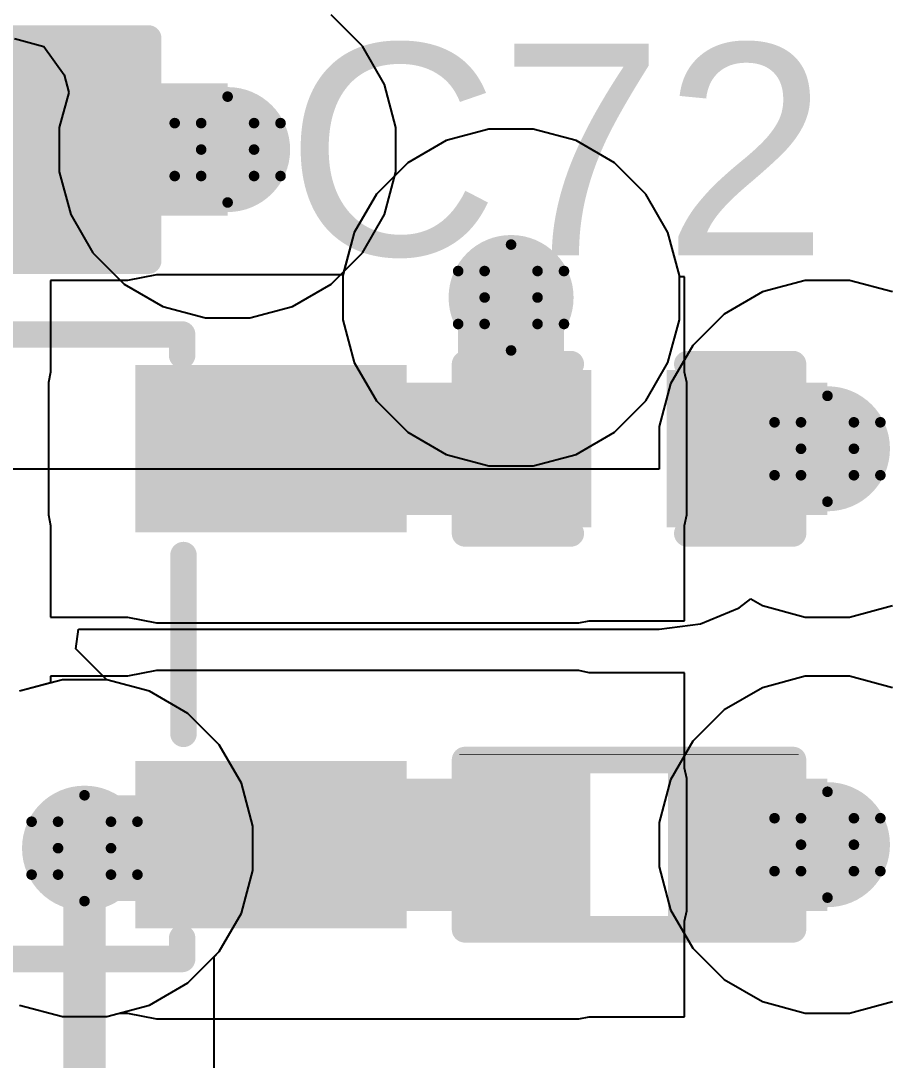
# Model space of a CAD drawing. Header units: inches. Extents: x -3 to 5437, y -3 to 5435.
# Drawn here: x 150.283 to 154.461, y 74.608 to 79.596 of the extents above; entities that cross this region are included whole.
import ezdxf

# ---------------------------------------------------------------- set-up
doc = ezdxf.new("R2010")
doc.units = ezdxf.units.IN
for name, color, linetype in [('Bottom Layer', 5, 'Continuous'), ('Drill Drawing', 1, 'Continuous'), ('GND', 16, 'Continuous'), ('PWR', 76, 'Continuous'), ('Top Layer', 1, 'Continuous'), ('Top Overlay', 2, 'Continuous'), ('Top Paste', 8, 'Continuous'), ('Top Solder', 216, 'Continuous'), ('Via Holes', 16, 'Continuous')]:
    doc.layers.add(name, color=color, linetype=linetype)
doc.styles.add('Arial', font='', dxfattribs={"height": 0.2})
doc.styles.get('Arial').set_extended_font_data('Arial')

# ---------------------------------------------------------------- blocks, each defined once
blk = doc.blocks.new('SOT_23_5_9')
at = {"layer": 'Top Layer'}
for points in [[(-1.85, 1.25), (-0.75, 1.25), (-0.75, 0.65), (-1.85, 0.65)], [(0.75, 1.25), (1.85, 1.25), (1.85, 0.65), (0.75, 0.65)], [(-1.85, 0.3), (-0.75, 0.3), (-0.75, -0.3), (-1.85, -0.3)], [(-1.85, -0.65), (-0.75, -0.65), (-0.75, -1.25), (-1.85, -1.25)], [(0.75, -0.65), (1.85, -0.65), (1.85, -1.25), (0.75, -1.25)]]:
    blk.add_hatch(color=1, dxfattribs=at).paths.add_polyline_path(points)
at = {"layer": 'Top Paste'}
for points in [[(-1.85, 1.25), (-0.75, 1.25), (-0.75, 0.65), (-1.85, 0.65)], [(0.75, 1.25), (1.85, 1.25), (1.85, 0.65), (0.75, 0.65)], [(-1.85, 0.3), (-0.75, 0.3), (-0.75, -0.3), (-1.85, -0.3)], [(-1.85, -0.65), (-0.75, -0.65), (-0.75, -1.25), (-1.85, -1.25)], [(0.75, -0.65), (1.85, -0.65), (1.85, -1.25), (0.75, -1.25)]]:
    blk.add_hatch(color=8, dxfattribs=at).paths.add_polyline_path(points)
at = {"layer": 'Top Solder'}
for points in [[(-1.9516, 1.3516), (-0.6484, 1.3516), (-0.6484, 0.5484), (-1.9516, 0.5484)], [(0.6484, 1.3516), (1.9516, 1.3516), (1.9516, 0.5484), (0.6484, 0.5484)], [(-1.9516, 0.4016), (-0.6484, 0.4016), (-0.6484, -0.4016), (-1.9516, -0.4016)], [(-1.9516, -0.5484), (-0.6484, -0.5484), (-0.6484, -1.3516), (-1.9516, -1.3516)], [(0.6484, -0.5484), (1.9516, -0.5484), (1.9516, -1.3516), (0.6484, -1.3516)]]:
    blk.add_hatch(color=216, dxfattribs=at).paths.add_polyline_path(points)
at = {"layer": 'Top Overlay'}
for points in [[(-0.879, 1.4986, 0.127, 0.127, 0), (0.8736, 1.4986, 0.127, 0.127, 0)], [(-0.879, 1.3986, 0.127, 0.127, 0), (-0.879, 1.4986, 0.127, 0.127, 0)], [(0.8736, 1.3986, 0.127, 0.127, 0), (0.8736, 1.4986, 0.127, 0.127, 0)], [(-2.1336, 1.0668, 0.127, 0.127, 0), (-2.0066, 0.9398, 0.127, 0.127, 0)], [(-2.1336, 0.8128, 0.127, 0.127, 0), (-2.1336, 1.0668, 0.127, 0.127, 0)], [(-2.1336, 0.8128, 0.127, 0.127, 0), (-2.0066, 0.9398, 0.127, 0.127, 0)], [(0.88, -0.418, 0.127, 0.127, 0), (0.88, 0.44, 0.127, 0.127, 0)], [(-0.879, -1.4986, 0.127, 0.127, 0), (-0.879, -1.3986, 0.127, 0.127, 0)], [(0.8736, -1.4986, 0.127, 0.127, 0), (0.8736, -1.3986, 0.127, 0.127, 0)], [(-0.879, -1.4986, 0.127, 0.127, 0), (0.8736, -1.4986, 0.127, 0.127, 0)]]:
    blk.add_lwpolyline(points, format="xyseb", dxfattribs=at)
for points in [[(-0.9108, 1.4986, 0.0635, 0.0635, 1), (-0.8473, 1.4986, 0.0635, 0.0635, 1)], [(-0.9108, 1.4986, 0.0635, 0.0635, 1), (-0.8473, 1.4986, 0.0635, 0.0635, 1)], [(0.8418, 1.4986, 0.0635, 0.0635, 1), (0.9053, 1.4986, 0.0635, 0.0635, 1)], [(0.8418, 1.4986, 0.0635, 0.0635, 1), (0.9053, 1.4986, 0.0635, 0.0635, 1)], [(-0.9108, 1.3986, 0.0635, 0.0635, 1), (-0.8473, 1.3986, 0.0635, 0.0635, 1)], [(0.8418, 1.3986, 0.0635, 0.0635, 1), (0.9053, 1.3986, 0.0635, 0.0635, 1)], [(-2.1654, 1.0668, 0.0635, 0.0635, 1), (-2.1019, 1.0668, 0.0635, 0.0635, 1)], [(-2.1654, 1.0668, 0.0635, 0.0635, 1), (-2.1019, 1.0668, 0.0635, 0.0635, 1)], [(-2.0383, 0.9398, 0.0635, 0.0635, 1), (-1.9748, 0.9398, 0.0635, 0.0635, 1)], [(-2.0383, 0.9398, 0.0635, 0.0635, 1), (-1.9748, 0.9398, 0.0635, 0.0635, 1)], [(-2.1654, 0.8128, 0.0635, 0.0635, 1), (-2.1019, 0.8128, 0.0635, 0.0635, 1)], [(-2.1654, 0.8128, 0.0635, 0.0635, 1), (-2.1019, 0.8128, 0.0635, 0.0635, 1)], [(0.8483, 0.44, 0.0635, 0.0635, 1), (0.9118, 0.44, 0.0635, 0.0635, 1)], [(0.8483, -0.418, 0.0635, 0.0635, 1), (0.9118, -0.418, 0.0635, 0.0635, 1)], [(-0.9108, -1.3986, 0.0635, 0.0635, 1), (-0.8473, -1.3986, 0.0635, 0.0635, 1)], [(0.8418, -1.3986, 0.0635, 0.0635, 1), (0.9053, -1.3986, 0.0635, 0.0635, 1)], [(-0.9108, -1.4986, 0.0635, 0.0635, 1), (-0.8473, -1.4986, 0.0635, 0.0635, 1)], [(-0.9108, -1.4986, 0.0635, 0.0635, 1), (-0.8473, -1.4986, 0.0635, 0.0635, 1)], [(0.8418, -1.4986, 0.0635, 0.0635, 1), (0.9053, -1.4986, 0.0635, 0.0635, 1)], [(0.8418, -1.4986, 0.0635, 0.0635, 1), (0.9053, -1.4986, 0.0635, 0.0635, 1)]]:
    blk.add_lwpolyline(points, format="xyseb", close=True, dxfattribs=at)
blk = doc.blocks.new('R___0402_11')
at = {"layer": 'Top Layer'}
for points in [[(-0.6985, -0.3175), (-0.6985, 0.3175), (-0.2413, 0.3175), (-0.2413, -0.3175)], [(0.2413, -0.3175), (0.2413, 0.3175), (0.6985, 0.3175), (0.6985, -0.3175)]]:
    blk.add_hatch(color=1, dxfattribs=at).paths.add_polyline_path(points)
at = {"layer": 'Top Paste'}
for points in [[(-0.6985, -0.3175), (-0.6985, 0.3175), (-0.2413, 0.3175), (-0.2413, -0.3175)], [(0.2413, -0.3175), (0.2413, 0.3175), (0.6985, 0.3175), (0.6985, -0.3175)]]:
    blk.add_hatch(color=8, dxfattribs=at).paths.add_polyline_path(points)
at = {"layer": 'Top Solder'}
for points in [[(-0.7535, -0.3725), (-0.7535, 0.3725), (-0.1863, 0.3725), (-0.1863, -0.3725)], [(0.1863, -0.3725), (0.1863, 0.3725), (0.7535, 0.3725), (0.7535, -0.3725)]]:
    blk.add_hatch(color=216, dxfattribs=at).paths.add_polyline_path(points)
at = {"layer": 'Top Overlay'}
for points in [[(0.7874, 0.4064, 0.127, 0.127, 0), (-0.7874, 0.4064, 0.127, 0.127, 0)], [(-0.7874, 0.4064, 0.127, 0.127, 0), (-0.7874, -0.4064, 0.127, 0.127, 0)], [(0.7874, 0.4064, 0.127, 0.127, 0), (0.7874, -0.4064, 0.127, 0.127, 0)], [(0.7874, -0.4064, 0.127, 0.127, 0), (-0.7874, -0.4064, 0.127, 0.127, 0)], [(0.8128, -0.4318, 0.00323, 0.00323, 0), (-0.8128, -0.4318, 0.00323, 0.00323, 0)]]:
    blk.add_lwpolyline(points, format="xyseb", dxfattribs=at)
for points in [[(-0.8191, 0.4064, 0.0635, 0.0635, 1), (-0.7556, 0.4064, 0.0635, 0.0635, 1)], [(-0.8191, 0.4064, 0.0635, 0.0635, 1), (-0.7556, 0.4064, 0.0635, 0.0635, 1)], [(0.7556, 0.4064, 0.0635, 0.0635, 1), (0.8191, 0.4064, 0.0635, 0.0635, 1)], [(0.7556, 0.4064, 0.0635, 0.0635, 1), (0.8191, 0.4064, 0.0635, 0.0635, 1)], [(-0.8191, -0.4064, 0.0635, 0.0635, 1), (-0.7556, -0.4064, 0.0635, 0.0635, 1)], [(-0.8191, -0.4064, 0.0635, 0.0635, 1), (-0.7556, -0.4064, 0.0635, 0.0635, 1)], [(0.7556, -0.4064, 0.0635, 0.0635, 1), (0.8191, -0.4064, 0.0635, 0.0635, 1)], [(0.7556, -0.4064, 0.0635, 0.0635, 1), (0.8191, -0.4064, 0.0635, 0.0635, 1)], [(-0.8136, -0.4318, 0.00161, 0.00161, 1), (-0.812, -0.4318, 0.00161, 0.00161, 1)], [(0.812, -0.4318, 0.00161, 0.00161, 1), (0.8136, -0.4318, 0.00161, 0.00161, 1)]]:
    blk.add_lwpolyline(points, format="xyseb", close=True, dxfattribs=at)
blk = doc.blocks.new('C___0603_284')
at = {"layer": 'Top Layer'}
for points in [[(-0.381, 0.4445), (-0.381, -0.4445), (-1.143, -0.4445), (-1.143, 0.4445)], [(1.143, 0.4445), (1.143, -0.4445), (0.381, -0.4445), (0.381, 0.4445)]]:
    blk.add_hatch(color=1, dxfattribs=at).paths.add_polyline_path(points)
at = {"layer": 'Top Paste'}
for points in [[(-0.381, 0.4445), (-0.381, -0.4445), (-1.143, -0.4445), (-1.143, 0.4445)], [(1.143, 0.4445), (1.143, -0.4445), (0.381, -0.4445), (0.381, 0.4445)]]:
    blk.add_hatch(color=8, dxfattribs=at).paths.add_polyline_path(points)
at = {"layer": 'Top Solder'}
for points in [[(-0.321, 0.5045), (-0.321, -0.5045), (-1.203, -0.5045), (-1.203, 0.5045)], [(1.203, 0.5045), (1.203, -0.5045), (0.321, -0.5045), (0.321, 0.5045)]]:
    blk.add_hatch(color=216, dxfattribs=at).paths.add_polyline_path(points)
at = {"layer": 'Top Overlay'}
for points in [[(-1.2446, 0.5334, 0.127, 0.127, 0), (-1.2446, -0.5334, 0.127, 0.127, 0)], [(-0.4572, 0.5334, 0.127, 0.127, 0), (-1.2446, 0.5334, 0.127, 0.127, 0)], [(1.2446, 0.5334, 0.127, 0.127, 0), (0.4572, 0.5334, 0.127, 0.127, 0)], [(1.2446, 0.5334, 0.127, 0.127, 0), (1.2446, -0.5334, 0.127, 0.127, 0)], [(-0.4572, -0.5334, 0.127, 0.127, 0), (-1.2446, -0.5334, 0.127, 0.127, 0)], [(1.2446, -0.5334, 0.127, 0.127, 0), (0.4572, -0.5334, 0.127, 0.127, 0)]]:
    blk.add_lwpolyline(points, format="xyseb", dxfattribs=at)
for points in [[(-1.2764, 0.5334, 0.0635, 0.0635, 1), (-1.2128, 0.5334, 0.0635, 0.0635, 1)], [(-1.2764, 0.5334, 0.0635, 0.0635, 1), (-1.2128, 0.5334, 0.0635, 0.0635, 1)], [(-0.4889, 0.5334, 0.0635, 0.0635, 1), (-0.4254, 0.5334, 0.0635, 0.0635, 1)], [(0.4254, 0.5334, 0.0635, 0.0635, 1), (0.4889, 0.5334, 0.0635, 0.0635, 1)], [(1.2128, 0.5334, 0.0635, 0.0635, 1), (1.2764, 0.5334, 0.0635, 0.0635, 1)], [(1.2128, 0.5334, 0.0635, 0.0635, 1), (1.2764, 0.5334, 0.0635, 0.0635, 1)], [(-1.2764, -0.5334, 0.0635, 0.0635, 1), (-1.2128, -0.5334, 0.0635, 0.0635, 1)], [(-1.2764, -0.5334, 0.0635, 0.0635, 1), (-1.2128, -0.5334, 0.0635, 0.0635, 1)], [(-0.4889, -0.5334, 0.0635, 0.0635, 1), (-0.4254, -0.5334, 0.0635, 0.0635, 1)], [(0.4254, -0.5334, 0.0635, 0.0635, 1), (0.4889, -0.5334, 0.0635, 0.0635, 1)], [(1.2128, -0.5334, 0.0635, 0.0635, 1), (1.2764, -0.5334, 0.0635, 0.0635, 1)], [(1.2128, -0.5334, 0.0635, 0.0635, 1), (1.2764, -0.5334, 0.0635, 0.0635, 1)]]:
    blk.add_lwpolyline(points, format="xyseb", close=True, dxfattribs=at)
blk = doc.blocks.new('C___0402_285')
at = {"layer": 'Top Layer'}
for points in [[(-0.6985, -0.3175), (-0.6985, 0.3175), (-0.2413, 0.3175), (-0.2413, -0.3175)], [(0.2413, -0.3175), (0.2413, 0.3175), (0.6985, 0.3175), (0.6985, -0.3175)]]:
    blk.add_hatch(color=1, dxfattribs=at).paths.add_polyline_path(points)
at = {"layer": 'Top Paste'}
for points in [[(-0.6985, -0.3175), (-0.6985, 0.3175), (-0.2413, 0.3175), (-0.2413, -0.3175)], [(0.2413, -0.3175), (0.2413, 0.3175), (0.6985, 0.3175), (0.6985, -0.3175)]]:
    blk.add_hatch(color=8, dxfattribs=at).paths.add_polyline_path(points)
at = {"layer": 'Top Solder'}
for points in [[(-0.7585, -0.3775), (-0.7585, 0.3775), (-0.1813, 0.3775), (-0.1813, -0.3775)], [(0.1813, -0.3775), (0.1813, 0.3775), (0.7585, 0.3775), (0.7585, -0.3775)]]:
    blk.add_hatch(color=216, dxfattribs=at).paths.add_polyline_path(points)
at = {"layer": 'Top Overlay'}
for points in [[(-0.7874, 0.4064, 0.127, 0.127, 0), (-0.7874, -0.4064, 0.127, 0.127, 0)], [(-0.2794, 0.4064, 0.127, 0.127, 0), (-0.7874, 0.4064, 0.127, 0.127, 0)], [(0.7874, 0.4064, 0.127, 0.127, 0), (0.2794, 0.4064, 0.127, 0.127, 0)], [(0.7874, 0.4064, 0.127, 0.127, 0), (0.7874, -0.4064, 0.127, 0.127, 0)], [(-0.2794, -0.4064, 0.127, 0.127, 0), (-0.7874, -0.4064, 0.127, 0.127, 0)], [(0.7874, -0.4064, 0.127, 0.127, 0), (0.2794, -0.4064, 0.127, 0.127, 0)]]:
    blk.add_lwpolyline(points, format="xyseb", dxfattribs=at)
for points in [[(-0.8191, 0.4064, 0.0635, 0.0635, 1), (-0.7556, 0.4064, 0.0635, 0.0635, 1)], [(-0.8191, 0.4064, 0.0635, 0.0635, 1), (-0.7556, 0.4064, 0.0635, 0.0635, 1)], [(-0.3111, 0.4064, 0.0635, 0.0635, 1), (-0.2477, 0.4064, 0.0635, 0.0635, 1)], [(0.2477, 0.4064, 0.0635, 0.0635, 1), (0.3111, 0.4064, 0.0635, 0.0635, 1)], [(0.7556, 0.4064, 0.0635, 0.0635, 1), (0.8191, 0.4064, 0.0635, 0.0635, 1)], [(0.7556, 0.4064, 0.0635, 0.0635, 1), (0.8191, 0.4064, 0.0635, 0.0635, 1)], [(-0.8191, -0.4064, 0.0635, 0.0635, 1), (-0.7556, -0.4064, 0.0635, 0.0635, 1)], [(-0.8191, -0.4064, 0.0635, 0.0635, 1), (-0.7556, -0.4064, 0.0635, 0.0635, 1)], [(-0.3111, -0.4064, 0.0635, 0.0635, 1), (-0.2477, -0.4064, 0.0635, 0.0635, 1)], [(0.2477, -0.4064, 0.0635, 0.0635, 1), (0.3111, -0.4064, 0.0635, 0.0635, 1)], [(0.7556, -0.4064, 0.0635, 0.0635, 1), (0.8191, -0.4064, 0.0635, 0.0635, 1)], [(0.7556, -0.4064, 0.0635, 0.0635, 1), (0.8191, -0.4064, 0.0635, 0.0635, 1)]]:
    blk.add_lwpolyline(points, format="xyseb", close=True, dxfattribs=at)

msp = doc.modelspace()

# ---------------------------------------------------------------- hatches: boundary and pattern name
at = {"layer": 'Bottom Layer'}
h = msp.add_hatch(color=5, dxfattribs=at)
edge = h.paths.add_edge_path()
edge.add_arc((151.2759, 78.9782), 0.3, 0, 360)
h = msp.add_hatch(color=5, dxfattribs=at)
edge = h.paths.add_edge_path()
edge.add_arc((152.6365, 78.2682), 0.3, 0, 360)
h = msp.add_hatch(color=5, dxfattribs=at)
edge = h.paths.add_edge_path()
edge.add_arc((154.1552, 77.5423), 0.3, 0, 360)
h = msp.add_hatch(color=5, dxfattribs=at)
edge = h.paths.add_edge_path()
edge.add_arc((150.589, 75.6255), 0.3, 0, 360)
h = msp.add_hatch(color=5, dxfattribs=at)
edge = h.paths.add_edge_path()
edge.add_arc((154.1552, 75.6423), 0.3, 0, 360)
at = {"layer": 'GND'}
h = msp.add_hatch(color=16, dxfattribs=at)
edge = h.paths.add_edge_path()
edge.add_arc((151.2759, 78.9782), 0.3, 0, 360)
h = msp.add_hatch(color=16, dxfattribs=at)
edge = h.paths.add_edge_path()
edge.add_arc((152.6365, 78.2682), 0.3, 0, 360)
h = msp.add_hatch(color=16, dxfattribs=at)
edge = h.paths.add_edge_path()
edge.add_arc((154.1552, 77.5423), 0.3, 0, 360)
h = msp.add_hatch(color=16, dxfattribs=at)
edge = h.paths.add_edge_path()
edge.add_arc((150.589, 75.6255), 0.3, 0, 360)
h = msp.add_hatch(color=16, dxfattribs=at)
edge = h.paths.add_edge_path()
edge.add_arc((154.1552, 75.6423), 0.3, 0, 360)
at = {"layer": 'PWR'}
h = msp.add_hatch(color=76, dxfattribs=at)
edge = h.paths.add_edge_path()
edge.add_arc((151.2759, 78.9782), 0.3, 0, 360)
h = msp.add_hatch(color=76, dxfattribs=at)
edge = h.paths.add_edge_path()
edge.add_arc((152.6365, 78.2682), 0.3, 0, 360)
h = msp.add_hatch(color=76, dxfattribs=at)
edge = h.paths.add_edge_path()
edge.add_arc((154.1552, 77.5423), 0.3, 0, 360)
h = msp.add_hatch(color=76, dxfattribs=at)
edge = h.paths.add_edge_path()
edge.add_arc((150.589, 75.6255), 0.3, 0, 360)
h = msp.add_hatch(color=76, dxfattribs=at)
edge = h.paths.add_edge_path()
edge.add_arc((154.1552, 75.6423), 0.3, 0, 360)
at = {"layer": 'Top Layer'}
for points in [[(151.2759, 78.6607), (151.2759, 79.2957), (150.5647, 79.2957), (150.5647, 78.6607)], [(150.934, 77.2248), (152.9614, 77.2248), (152.9614, 77.8598), (150.934, 77.8598)], [(154.1552, 77.2248), (154.1552, 77.8598), (153.444, 77.8598), (153.444, 77.2248)], [(150.934, 75.3248), (152.9614, 75.3248), (152.9614, 75.9598), (150.934, 75.9598)], [(154.1552, 75.3248), (154.1552, 75.9598), (153.444, 75.9598), (153.444, 75.3248)]]:
    msp.add_hatch(color=1, dxfattribs=at).paths.add_polyline_path(points)
h = msp.add_hatch(color=1, dxfattribs=at)
edge = h.paths.add_edge_path()
edge.add_arc((151.2759, 78.9782), 0.3, 0, 360)
h = msp.add_hatch(color=1, dxfattribs=at)
edge = h.paths.add_edge_path()
edge.add_arc((152.6365, 78.2682), 0.3, 0, 360)
h = msp.add_hatch(color=1, dxfattribs=at)
edge = h.paths.add_edge_path()
edge.add_arc((154.1552, 77.5423), 0.3, 0, 360)
h = msp.add_hatch(color=1, dxfattribs=at)
edge = h.paths.add_edge_path()
edge.add_arc((150.589, 75.6255), 0.3, 0, 360)
h = msp.add_hatch(color=1, dxfattribs=at)
edge = h.paths.add_edge_path()
edge.add_arc((154.1552, 75.6423), 0.3, 0, 360)
at = {"layer": 'Via Holes'}
h = msp.add_hatch(color=7, dxfattribs=at)
edge = h.paths.add_edge_path()
edge.add_arc((151.2759, 78.9782), 0.15, 0, 360)
h = msp.add_hatch(color=7, dxfattribs=at)
edge = h.paths.add_edge_path()
edge.add_arc((152.6365, 78.2682), 0.15, 0, 360)
h = msp.add_hatch(color=7, dxfattribs=at)
edge = h.paths.add_edge_path()
edge.add_arc((154.1552, 77.5423), 0.15, 0, 360)
h = msp.add_hatch(color=7, dxfattribs=at)
edge = h.paths.add_edge_path()
edge.add_arc((150.589, 75.6255), 0.15, 0, 360)
h = msp.add_hatch(color=7, dxfattribs=at)
edge = h.paths.add_edge_path()
edge.add_arc((154.1552, 75.6423), 0.15, 0, 360)

# ---------------------------------------------------------------- linework, layer by layer
at = {"layer": 'Bottom Layer'}
for p, q in [((152.5301, 79.0762), (152.3246, 79.0212)), ((152.7428, 79.0762), (152.5301, 79.0762)), ((152.9483, 79.0212), (152.7428, 79.0762)), ((152.3246, 79.0212), (152.1403, 78.9148)), ((153.1326, 78.9148), (152.9483, 79.0212)), ((152.1403, 78.9148), (151.9899, 78.7644)), ((153.283, 78.7644), (153.1326, 78.9148)), ((151.9899, 78.7644), (151.8835, 78.5801)), ((153.3894, 78.5801), (153.283, 78.7644)), ((151.8835, 78.5801), (151.8285, 78.3746)), ((153.4445, 78.3746), (153.3894, 78.5801)), ((151.8285, 78.3746), (151.8285, 78.1619)), ((153.4445, 78.1619), (153.4445, 78.3746)), ((151.8285, 78.1619), (151.8835, 77.9564)), ((153.3894, 77.9564), (153.4445, 78.1619)), ((151.8835, 77.9564), (151.9899, 77.7721)), ((153.283, 77.7721), (153.3894, 77.9564)), ((151.9899, 77.7721), (152.1403, 77.6217)), ((153.1326, 77.6217), (153.283, 77.7721)), ((152.1403, 77.6217), (152.3246, 77.5153)), ((152.9483, 77.5153), (153.1326, 77.6217)), ((152.3246, 77.5153), (152.5301, 77.4602)), ((152.7428, 77.4602), (152.9483, 77.5153)), ((152.5301, 77.4602), (152.7428, 77.4602)), ((150.4826, 76.4335), (150.2771, 76.3784)), ((150.6954, 76.4335), (150.4826, 76.4335)), ((150.9009, 76.3784), (150.6954, 76.4335)), ((151.0851, 76.272), (150.9009, 76.3784)), ((151.2356, 76.1216), (151.0851, 76.272)), ((151.3419, 75.9373), (151.2356, 76.1216)), ((151.397, 75.7318), (151.3419, 75.9373)), ((151.397, 75.5191), (151.397, 75.7318)), ((151.3419, 75.3136), (151.397, 75.5191)), ((151.2356, 75.1293), (151.3419, 75.3136)), ((151.0851, 74.9789), (151.2356, 75.1293)), ((150.9009, 74.8725), (151.0851, 74.9789)), ((150.2771, 74.8725), (150.4826, 74.8175)), ((150.6954, 74.8175), (150.9009, 74.8725)), ((150.4826, 74.8175), (150.6954, 74.8175))]:
    msp.add_line(p, q, dxfattribs=at)
at = {"layer": 'Drill Drawing'}
for points in [[(151.1489, 79.1052, 0.0508, 0.0508, 0), (151.2759, 79.2322, 0.0508, 0.0508, 0)], [(151.2759, 79.2322, 0.0508, 0.0508, 0), (151.4029, 79.1052, 0.0508, 0.0508, 0)], [(151.0219, 79.1052, 0.0508, 0.0508, 0), (151.1489, 78.9782, 0.0508, 0.0508, 0)], [(151.0219, 79.1052, 0.0508, 0.0508, 0), (151.1489, 79.1052, 0.0508, 0.0508, 0)], [(151.4029, 79.1052, 0.0508, 0.0508, 0), (151.5299, 79.1052, 0.0508, 0.0508, 0)], [(151.4029, 78.9782, 0.0508, 0.0508, 0), (151.5299, 79.1052, 0.0508, 0.0508, 0)], [(151.0219, 78.8512, 0.0508, 0.0508, 0), (151.1489, 78.9782, 0.0508, 0.0508, 0)], [(151.4029, 78.9782, 0.0508, 0.0508, 0), (151.5299, 78.8512, 0.0508, 0.0508, 0)], [(151.0219, 78.8512, 0.0508, 0.0508, 0), (151.1489, 78.8512, 0.0508, 0.0508, 0)], [(151.1489, 78.8512, 0.0508, 0.0508, 0), (151.2759, 78.7242, 0.0508, 0.0508, 0)], [(151.2759, 78.7242, 0.0508, 0.0508, 0), (151.4029, 78.8512, 0.0508, 0.0508, 0)], [(151.4029, 78.8512, 0.0508, 0.0508, 0), (151.5299, 78.8512, 0.0508, 0.0508, 0)], [(152.5095, 78.3952, 0.0508, 0.0508, 0), (152.6365, 78.5222, 0.0508, 0.0508, 0)], [(152.6365, 78.5222, 0.0508, 0.0508, 0), (152.7635, 78.3952, 0.0508, 0.0508, 0)], [(152.3825, 78.3952, 0.0508, 0.0508, 0), (152.5095, 78.2682, 0.0508, 0.0508, 0)], [(152.3825, 78.3952, 0.0508, 0.0508, 0), (152.5095, 78.3952, 0.0508, 0.0508, 0)], [(152.7635, 78.3952, 0.0508, 0.0508, 0), (152.8905, 78.3952, 0.0508, 0.0508, 0)], [(152.7635, 78.2682, 0.0508, 0.0508, 0), (152.8905, 78.3952, 0.0508, 0.0508, 0)], [(152.3825, 78.1412, 0.0508, 0.0508, 0), (152.5095, 78.2682, 0.0508, 0.0508, 0)], [(152.7635, 78.2682, 0.0508, 0.0508, 0), (152.8905, 78.1412, 0.0508, 0.0508, 0)], [(152.3825, 78.1412, 0.0508, 0.0508, 0), (152.5095, 78.1412, 0.0508, 0.0508, 0)], [(152.5095, 78.1412, 0.0508, 0.0508, 0), (152.6365, 78.0142, 0.0508, 0.0508, 0)], [(152.6365, 78.0142, 0.0508, 0.0508, 0), (152.7635, 78.1412, 0.0508, 0.0508, 0)], [(152.7635, 78.1412, 0.0508, 0.0508, 0), (152.8905, 78.1412, 0.0508, 0.0508, 0)], [(154.0282, 77.6693, 0.0508, 0.0508, 0), (154.1552, 77.7963, 0.0508, 0.0508, 0)], [(154.1552, 77.7963, 0.0508, 0.0508, 0), (154.2822, 77.6693, 0.0508, 0.0508, 0)], [(153.9012, 77.6693, 0.0508, 0.0508, 0), (154.0282, 77.5423, 0.0508, 0.0508, 0)], [(153.9012, 77.6693, 0.0508, 0.0508, 0), (154.0282, 77.6693, 0.0508, 0.0508, 0)], [(154.2822, 77.6693, 0.0508, 0.0508, 0), (154.4092, 77.6693, 0.0508, 0.0508, 0)], [(154.2822, 77.5423, 0.0508, 0.0508, 0), (154.4092, 77.6693, 0.0508, 0.0508, 0)], [(153.9012, 77.4153, 0.0508, 0.0508, 0), (154.0282, 77.5423, 0.0508, 0.0508, 0)], [(154.2822, 77.5423, 0.0508, 0.0508, 0), (154.4092, 77.4153, 0.0508, 0.0508, 0)], [(153.9012, 77.4153, 0.0508, 0.0508, 0), (154.0282, 77.4153, 0.0508, 0.0508, 0)], [(154.0282, 77.4153, 0.0508, 0.0508, 0), (154.1552, 77.2883, 0.0508, 0.0508, 0)], [(154.1552, 77.2883, 0.0508, 0.0508, 0), (154.2822, 77.4153, 0.0508, 0.0508, 0)], [(154.2822, 77.4153, 0.0508, 0.0508, 0), (154.4092, 77.4153, 0.0508, 0.0508, 0)], [(150.462, 75.7525, 0.0508, 0.0508, 0), (150.589, 75.8795, 0.0508, 0.0508, 0)], [(150.589, 75.8795, 0.0508, 0.0508, 0), (150.716, 75.7525, 0.0508, 0.0508, 0)], [(154.0282, 75.7693, 0.0508, 0.0508, 0), (154.1552, 75.8963, 0.0508, 0.0508, 0)], [(154.1552, 75.8963, 0.0508, 0.0508, 0), (154.2822, 75.7693, 0.0508, 0.0508, 0)], [(150.335, 75.7525, 0.0508, 0.0508, 0), (150.462, 75.6255, 0.0508, 0.0508, 0)], [(150.335, 75.7525, 0.0508, 0.0508, 0), (150.462, 75.7525, 0.0508, 0.0508, 0)], [(150.716, 75.7525, 0.0508, 0.0508, 0), (150.843, 75.7525, 0.0508, 0.0508, 0)], [(150.716, 75.6255, 0.0508, 0.0508, 0), (150.843, 75.7525, 0.0508, 0.0508, 0)], [(153.9012, 75.7693, 0.0508, 0.0508, 0), (154.0282, 75.6423, 0.0508, 0.0508, 0)], [(153.9012, 75.7693, 0.0508, 0.0508, 0), (154.0282, 75.7693, 0.0508, 0.0508, 0)], [(154.2822, 75.7693, 0.0508, 0.0508, 0), (154.4092, 75.7693, 0.0508, 0.0508, 0)], [(154.2822, 75.6423, 0.0508, 0.0508, 0), (154.4092, 75.7693, 0.0508, 0.0508, 0)], [(150.335, 75.4985, 0.0508, 0.0508, 0), (150.462, 75.6255, 0.0508, 0.0508, 0)], [(150.716, 75.6255, 0.0508, 0.0508, 0), (150.843, 75.4985, 0.0508, 0.0508, 0)], [(153.9012, 75.5153, 0.0508, 0.0508, 0), (154.0282, 75.6423, 0.0508, 0.0508, 0)], [(154.2822, 75.6423, 0.0508, 0.0508, 0), (154.4092, 75.5153, 0.0508, 0.0508, 0)], [(150.335, 75.4985, 0.0508, 0.0508, 0), (150.462, 75.4985, 0.0508, 0.0508, 0)], [(150.462, 75.4985, 0.0508, 0.0508, 0), (150.589, 75.3715, 0.0508, 0.0508, 0)], [(150.589, 75.3715, 0.0508, 0.0508, 0), (150.716, 75.4985, 0.0508, 0.0508, 0)], [(150.716, 75.4985, 0.0508, 0.0508, 0), (150.843, 75.4985, 0.0508, 0.0508, 0)], [(153.9012, 75.5153, 0.0508, 0.0508, 0), (154.0282, 75.5153, 0.0508, 0.0508, 0)], [(154.0282, 75.5153, 0.0508, 0.0508, 0), (154.1552, 75.3883, 0.0508, 0.0508, 0)], [(154.1552, 75.3883, 0.0508, 0.0508, 0), (154.2822, 75.5153, 0.0508, 0.0508, 0)], [(154.2822, 75.5153, 0.0508, 0.0508, 0), (154.4092, 75.5153, 0.0508, 0.0508, 0)]]:
    msp.add_lwpolyline(points, format="xyseb", dxfattribs=at)
for points in [[(151.2632, 79.2322, 0.0254, 0.0254, 1), (151.2886, 79.2322, 0.0254, 0.0254, 1)], [(151.2632, 79.2322, 0.0254, 0.0254, 1), (151.2886, 79.2322, 0.0254, 0.0254, 1)], [(151.0092, 79.1052, 0.0254, 0.0254, 1), (151.0346, 79.1052, 0.0254, 0.0254, 1)], [(151.0092, 79.1052, 0.0254, 0.0254, 1), (151.0346, 79.1052, 0.0254, 0.0254, 1)], [(151.1362, 79.1052, 0.0254, 0.0254, 1), (151.1616, 79.1052, 0.0254, 0.0254, 1)], [(151.1362, 79.1052, 0.0254, 0.0254, 1), (151.1616, 79.1052, 0.0254, 0.0254, 1)], [(151.3902, 79.1052, 0.0254, 0.0254, 1), (151.4156, 79.1052, 0.0254, 0.0254, 1)], [(151.3902, 79.1052, 0.0254, 0.0254, 1), (151.4156, 79.1052, 0.0254, 0.0254, 1)], [(151.5172, 79.1052, 0.0254, 0.0254, 1), (151.5426, 79.1052, 0.0254, 0.0254, 1)], [(151.5172, 79.1052, 0.0254, 0.0254, 1), (151.5426, 79.1052, 0.0254, 0.0254, 1)], [(151.1362, 78.9782, 0.0254, 0.0254, 1), (151.1616, 78.9782, 0.0254, 0.0254, 1)], [(151.1362, 78.9782, 0.0254, 0.0254, 1), (151.1616, 78.9782, 0.0254, 0.0254, 1)], [(151.3902, 78.9782, 0.0254, 0.0254, 1), (151.4156, 78.9782, 0.0254, 0.0254, 1)], [(151.3902, 78.9782, 0.0254, 0.0254, 1), (151.4156, 78.9782, 0.0254, 0.0254, 1)], [(151.0092, 78.8512, 0.0254, 0.0254, 1), (151.0346, 78.8512, 0.0254, 0.0254, 1)], [(151.0092, 78.8512, 0.0254, 0.0254, 1), (151.0346, 78.8512, 0.0254, 0.0254, 1)], [(151.1362, 78.8512, 0.0254, 0.0254, 1), (151.1616, 78.8512, 0.0254, 0.0254, 1)], [(151.1362, 78.8512, 0.0254, 0.0254, 1), (151.1616, 78.8512, 0.0254, 0.0254, 1)], [(151.3902, 78.8512, 0.0254, 0.0254, 1), (151.4156, 78.8512, 0.0254, 0.0254, 1)], [(151.3902, 78.8512, 0.0254, 0.0254, 1), (151.4156, 78.8512, 0.0254, 0.0254, 1)], [(151.5172, 78.8512, 0.0254, 0.0254, 1), (151.5426, 78.8512, 0.0254, 0.0254, 1)], [(151.5172, 78.8512, 0.0254, 0.0254, 1), (151.5426, 78.8512, 0.0254, 0.0254, 1)], [(151.2632, 78.7242, 0.0254, 0.0254, 1), (151.2886, 78.7242, 0.0254, 0.0254, 1)], [(151.2632, 78.7242, 0.0254, 0.0254, 1), (151.2886, 78.7242, 0.0254, 0.0254, 1)], [(152.6238, 78.5222, 0.0254, 0.0254, 1), (152.6492, 78.5222, 0.0254, 0.0254, 1)], [(152.6238, 78.5222, 0.0254, 0.0254, 1), (152.6492, 78.5222, 0.0254, 0.0254, 1)], [(152.3698, 78.3952, 0.0254, 0.0254, 1), (152.3952, 78.3952, 0.0254, 0.0254, 1)], [(152.3698, 78.3952, 0.0254, 0.0254, 1), (152.3952, 78.3952, 0.0254, 0.0254, 1)], [(152.4968, 78.3952, 0.0254, 0.0254, 1), (152.5222, 78.3952, 0.0254, 0.0254, 1)], [(152.4968, 78.3952, 0.0254, 0.0254, 1), (152.5222, 78.3952, 0.0254, 0.0254, 1)], [(152.7508, 78.3952, 0.0254, 0.0254, 1), (152.7762, 78.3952, 0.0254, 0.0254, 1)], [(152.7508, 78.3952, 0.0254, 0.0254, 1), (152.7762, 78.3952, 0.0254, 0.0254, 1)], [(152.8778, 78.3952, 0.0254, 0.0254, 1), (152.9032, 78.3952, 0.0254, 0.0254, 1)], [(152.8778, 78.3952, 0.0254, 0.0254, 1), (152.9032, 78.3952, 0.0254, 0.0254, 1)], [(152.4968, 78.2682, 0.0254, 0.0254, 1), (152.5222, 78.2682, 0.0254, 0.0254, 1)], [(152.4968, 78.2682, 0.0254, 0.0254, 1), (152.5222, 78.2682, 0.0254, 0.0254, 1)], [(152.7508, 78.2682, 0.0254, 0.0254, 1), (152.7762, 78.2682, 0.0254, 0.0254, 1)], [(152.7508, 78.2682, 0.0254, 0.0254, 1), (152.7762, 78.2682, 0.0254, 0.0254, 1)], [(152.3698, 78.1412, 0.0254, 0.0254, 1), (152.3952, 78.1412, 0.0254, 0.0254, 1)], [(152.3698, 78.1412, 0.0254, 0.0254, 1), (152.3952, 78.1412, 0.0254, 0.0254, 1)], [(152.4968, 78.1412, 0.0254, 0.0254, 1), (152.5222, 78.1412, 0.0254, 0.0254, 1)], [(152.4968, 78.1412, 0.0254, 0.0254, 1), (152.5222, 78.1412, 0.0254, 0.0254, 1)], [(152.7508, 78.1412, 0.0254, 0.0254, 1), (152.7762, 78.1412, 0.0254, 0.0254, 1)], [(152.7508, 78.1412, 0.0254, 0.0254, 1), (152.7762, 78.1412, 0.0254, 0.0254, 1)], [(152.8778, 78.1412, 0.0254, 0.0254, 1), (152.9032, 78.1412, 0.0254, 0.0254, 1)], [(152.8778, 78.1412, 0.0254, 0.0254, 1), (152.9032, 78.1412, 0.0254, 0.0254, 1)], [(152.6238, 78.0142, 0.0254, 0.0254, 1), (152.6492, 78.0142, 0.0254, 0.0254, 1)], [(152.6238, 78.0142, 0.0254, 0.0254, 1), (152.6492, 78.0142, 0.0254, 0.0254, 1)], [(154.1425, 77.7963, 0.0254, 0.0254, 1), (154.1679, 77.7963, 0.0254, 0.0254, 1)], [(154.1425, 77.7963, 0.0254, 0.0254, 1), (154.1679, 77.7963, 0.0254, 0.0254, 1)], [(153.8885, 77.6693, 0.0254, 0.0254, 1), (153.9139, 77.6693, 0.0254, 0.0254, 1)], [(153.8885, 77.6693, 0.0254, 0.0254, 1), (153.9139, 77.6693, 0.0254, 0.0254, 1)], [(154.0155, 77.6693, 0.0254, 0.0254, 1), (154.0409, 77.6693, 0.0254, 0.0254, 1)], [(154.0155, 77.6693, 0.0254, 0.0254, 1), (154.0409, 77.6693, 0.0254, 0.0254, 1)], [(154.2695, 77.6693, 0.0254, 0.0254, 1), (154.2949, 77.6693, 0.0254, 0.0254, 1)], [(154.2695, 77.6693, 0.0254, 0.0254, 1), (154.2949, 77.6693, 0.0254, 0.0254, 1)], [(154.3965, 77.6693, 0.0254, 0.0254, 1), (154.4219, 77.6693, 0.0254, 0.0254, 1)], [(154.3965, 77.6693, 0.0254, 0.0254, 1), (154.4219, 77.6693, 0.0254, 0.0254, 1)], [(154.0155, 77.5423, 0.0254, 0.0254, 1), (154.0409, 77.5423, 0.0254, 0.0254, 1)], [(154.0155, 77.5423, 0.0254, 0.0254, 1), (154.0409, 77.5423, 0.0254, 0.0254, 1)], [(154.2695, 77.5423, 0.0254, 0.0254, 1), (154.2949, 77.5423, 0.0254, 0.0254, 1)], [(154.2695, 77.5423, 0.0254, 0.0254, 1), (154.2949, 77.5423, 0.0254, 0.0254, 1)], [(153.8885, 77.4153, 0.0254, 0.0254, 1), (153.9139, 77.4153, 0.0254, 0.0254, 1)], [(153.8885, 77.4153, 0.0254, 0.0254, 1), (153.9139, 77.4153, 0.0254, 0.0254, 1)], [(154.0155, 77.4153, 0.0254, 0.0254, 1), (154.0409, 77.4153, 0.0254, 0.0254, 1)], [(154.0155, 77.4153, 0.0254, 0.0254, 1), (154.0409, 77.4153, 0.0254, 0.0254, 1)], [(154.2695, 77.4153, 0.0254, 0.0254, 1), (154.2949, 77.4153, 0.0254, 0.0254, 1)], [(154.2695, 77.4153, 0.0254, 0.0254, 1), (154.2949, 77.4153, 0.0254, 0.0254, 1)], [(154.3965, 77.4153, 0.0254, 0.0254, 1), (154.4219, 77.4153, 0.0254, 0.0254, 1)], [(154.3965, 77.4153, 0.0254, 0.0254, 1), (154.4219, 77.4153, 0.0254, 0.0254, 1)], [(154.1425, 77.2883, 0.0254, 0.0254, 1), (154.1679, 77.2883, 0.0254, 0.0254, 1)], [(154.1425, 77.2883, 0.0254, 0.0254, 1), (154.1679, 77.2883, 0.0254, 0.0254, 1)], [(150.5763, 75.8795, 0.0254, 0.0254, 1), (150.6017, 75.8795, 0.0254, 0.0254, 1)], [(150.5763, 75.8795, 0.0254, 0.0254, 1), (150.6017, 75.8795, 0.0254, 0.0254, 1)], [(154.1425, 75.8963, 0.0254, 0.0254, 1), (154.1679, 75.8963, 0.0254, 0.0254, 1)], [(154.1425, 75.8963, 0.0254, 0.0254, 1), (154.1679, 75.8963, 0.0254, 0.0254, 1)], [(150.3223, 75.7525, 0.0254, 0.0254, 1), (150.3477, 75.7525, 0.0254, 0.0254, 1)], [(150.3223, 75.7525, 0.0254, 0.0254, 1), (150.3477, 75.7525, 0.0254, 0.0254, 1)], [(150.4493, 75.7525, 0.0254, 0.0254, 1), (150.4747, 75.7525, 0.0254, 0.0254, 1)], [(150.4493, 75.7525, 0.0254, 0.0254, 1), (150.4747, 75.7525, 0.0254, 0.0254, 1)], [(150.7033, 75.7525, 0.0254, 0.0254, 1), (150.7287, 75.7525, 0.0254, 0.0254, 1)], [(150.7033, 75.7525, 0.0254, 0.0254, 1), (150.7287, 75.7525, 0.0254, 0.0254, 1)], [(150.8303, 75.7525, 0.0254, 0.0254, 1), (150.8557, 75.7525, 0.0254, 0.0254, 1)], [(150.8303, 75.7525, 0.0254, 0.0254, 1), (150.8557, 75.7525, 0.0254, 0.0254, 1)], [(153.8885, 75.7693, 0.0254, 0.0254, 1), (153.9139, 75.7693, 0.0254, 0.0254, 1)], [(153.8885, 75.7693, 0.0254, 0.0254, 1), (153.9139, 75.7693, 0.0254, 0.0254, 1)], [(154.0155, 75.7693, 0.0254, 0.0254, 1), (154.0409, 75.7693, 0.0254, 0.0254, 1)], [(154.0155, 75.7693, 0.0254, 0.0254, 1), (154.0409, 75.7693, 0.0254, 0.0254, 1)], [(154.2695, 75.7693, 0.0254, 0.0254, 1), (154.2949, 75.7693, 0.0254, 0.0254, 1)], [(154.2695, 75.7693, 0.0254, 0.0254, 1), (154.2949, 75.7693, 0.0254, 0.0254, 1)], [(154.3965, 75.7693, 0.0254, 0.0254, 1), (154.4219, 75.7693, 0.0254, 0.0254, 1)], [(154.3965, 75.7693, 0.0254, 0.0254, 1), (154.4219, 75.7693, 0.0254, 0.0254, 1)], [(150.4493, 75.6255, 0.0254, 0.0254, 1), (150.4747, 75.6255, 0.0254, 0.0254, 1)], [(150.4493, 75.6255, 0.0254, 0.0254, 1), (150.4747, 75.6255, 0.0254, 0.0254, 1)], [(150.7033, 75.6255, 0.0254, 0.0254, 1), (150.7287, 75.6255, 0.0254, 0.0254, 1)], [(150.7033, 75.6255, 0.0254, 0.0254, 1), (150.7287, 75.6255, 0.0254, 0.0254, 1)], [(154.0155, 75.6423, 0.0254, 0.0254, 1), (154.0409, 75.6423, 0.0254, 0.0254, 1)], [(154.0155, 75.6423, 0.0254, 0.0254, 1), (154.0409, 75.6423, 0.0254, 0.0254, 1)], [(154.2695, 75.6423, 0.0254, 0.0254, 1), (154.2949, 75.6423, 0.0254, 0.0254, 1)], [(154.2695, 75.6423, 0.0254, 0.0254, 1), (154.2949, 75.6423, 0.0254, 0.0254, 1)], [(150.3223, 75.4985, 0.0254, 0.0254, 1), (150.3477, 75.4985, 0.0254, 0.0254, 1)], [(150.3223, 75.4985, 0.0254, 0.0254, 1), (150.3477, 75.4985, 0.0254, 0.0254, 1)], [(150.4493, 75.4985, 0.0254, 0.0254, 1), (150.4747, 75.4985, 0.0254, 0.0254, 1)], [(150.4493, 75.4985, 0.0254, 0.0254, 1), (150.4747, 75.4985, 0.0254, 0.0254, 1)], [(150.7033, 75.4985, 0.0254, 0.0254, 1), (150.7287, 75.4985, 0.0254, 0.0254, 1)], [(150.7033, 75.4985, 0.0254, 0.0254, 1), (150.7287, 75.4985, 0.0254, 0.0254, 1)], [(150.8303, 75.4985, 0.0254, 0.0254, 1), (150.8557, 75.4985, 0.0254, 0.0254, 1)], [(150.8303, 75.4985, 0.0254, 0.0254, 1), (150.8557, 75.4985, 0.0254, 0.0254, 1)], [(153.8885, 75.5153, 0.0254, 0.0254, 1), (153.9139, 75.5153, 0.0254, 0.0254, 1)], [(153.8885, 75.5153, 0.0254, 0.0254, 1), (153.9139, 75.5153, 0.0254, 0.0254, 1)], [(154.0155, 75.5153, 0.0254, 0.0254, 1), (154.0409, 75.5153, 0.0254, 0.0254, 1)], [(154.0155, 75.5153, 0.0254, 0.0254, 1), (154.0409, 75.5153, 0.0254, 0.0254, 1)], [(154.2695, 75.5153, 0.0254, 0.0254, 1), (154.2949, 75.5153, 0.0254, 0.0254, 1)], [(154.2695, 75.5153, 0.0254, 0.0254, 1), (154.2949, 75.5153, 0.0254, 0.0254, 1)], [(154.3965, 75.5153, 0.0254, 0.0254, 1), (154.4219, 75.5153, 0.0254, 0.0254, 1)], [(154.3965, 75.5153, 0.0254, 0.0254, 1), (154.4219, 75.5153, 0.0254, 0.0254, 1)], [(150.5763, 75.3715, 0.0254, 0.0254, 1), (150.6017, 75.3715, 0.0254, 0.0254, 1)], [(150.5763, 75.3715, 0.0254, 0.0254, 1), (150.6017, 75.3715, 0.0254, 0.0254, 1)], [(154.1425, 75.3883, 0.0254, 0.0254, 1), (154.1679, 75.3883, 0.0254, 0.0254, 1)], [(154.1425, 75.3883, 0.0254, 0.0254, 1), (154.1679, 75.3883, 0.0254, 0.0254, 1)]]:
    msp.add_lwpolyline(points, format="xyseb", close=True, dxfattribs=at)
at = {"layer": 'GND'}
for p, q in [((152.5301, 79.0762), (152.3246, 79.0212)), ((152.7428, 79.0762), (152.5301, 79.0762)), ((152.9483, 79.0212), (152.7428, 79.0762)), ((152.3246, 79.0212), (152.1403, 78.9148)), ((153.1326, 78.9148), (152.9483, 79.0212)), ((152.1403, 78.9148), (151.9899, 78.7644)), ((153.283, 78.7644), (153.1326, 78.9148)), ((151.9899, 78.7644), (151.8835, 78.5801)), ((153.3894, 78.5801), (153.283, 78.7644)), ((151.8835, 78.5801), (151.8285, 78.3746)), ((153.4445, 78.3746), (153.3894, 78.5801)), ((151.8285, 78.3746), (151.8285, 78.1619)), ((153.4445, 78.1619), (153.4445, 78.3746)), ((151.8285, 78.1619), (151.8835, 77.9564)), ((153.3894, 77.9564), (153.4445, 78.1619)), ((151.8835, 77.9564), (151.9899, 77.7721)), ((153.283, 77.7721), (153.3894, 77.9564)), ((151.9899, 77.7721), (152.1403, 77.6217)), ((153.1326, 77.6217), (153.283, 77.7721)), ((152.1403, 77.6217), (152.3246, 77.5153)), ((152.9483, 77.5153), (153.1326, 77.6217)), ((152.3246, 77.5153), (152.5301, 77.4602)), ((152.7428, 77.4602), (152.9483, 77.5153)), ((152.5301, 77.4602), (152.7428, 77.4602)), ((150.4826, 76.4335), (150.2771, 76.3784)), ((150.6954, 76.4335), (150.4826, 76.4335)), ((150.9009, 76.3784), (150.6954, 76.4335)), ((151.0851, 76.272), (150.9009, 76.3784)), ((151.2356, 76.1216), (151.0851, 76.272)), ((151.3419, 75.9373), (151.2356, 76.1216)), ((151.397, 75.7318), (151.3419, 75.9373)), ((151.397, 75.5191), (151.397, 75.7318)), ((151.3419, 75.3136), (151.397, 75.5191)), ((151.2356, 75.1293), (151.3419, 75.3136)), ((151.2105, 75.1043), (151.2356, 75.1293)), ((151.2105, 71.4377), (151.2105, 75.1043))]:
    msp.add_line(p, q, dxfattribs=at)
msp.add_lwpolyline([(150.589, 71.4377, 0.2032, 0.2032, 0), (150.589, 75.6255, 0.2032, 0.2032, 0)], format="xyseb", dxfattribs=at)
msp.add_lwpolyline([(150.5382, 75.6255, 0.1016, 0.1016, 1), (150.6398, 75.6255, 0.1016, 0.1016, 1)], format="xyseb", close=True, dxfattribs=at)
at = {"layer": 'PWR'}
for p, q in [((151.9225, 79.4743), (151.7721, 79.6247)), ((150.2529, 79.5111), (150.3941, 79.4732)), ((150.3941, 79.4732), (150.4906, 79.3361)), ((152.0289, 79.2901), (151.9225, 79.4743)), ((150.4906, 79.3361), (150.513, 79.2528)), ((152.0839, 79.0846), (152.0289, 79.2901)), ((150.513, 79.2528), (150.4679, 79.0846)), ((150.4679, 79.0846), (150.4679, 78.8718)), ((152.0839, 78.8718), (152.0839, 79.0846)), ((150.4679, 78.8718), (150.523, 78.6663)), ((152.0289, 78.6663), (152.0839, 78.8718)), ((150.523, 78.6663), (150.6294, 78.4821)), ((151.9225, 78.4821), (152.0289, 78.6663)), ((150.6294, 78.4821), (150.7798, 78.3316)), ((151.7721, 78.3316), (151.9225, 78.4821)), ((150.7798, 78.3316), (150.9641, 78.2253)), ((151.5878, 78.2253), (151.7721, 78.3316)), ((154.0488, 78.3503), (153.8433, 78.2953)), ((154.2616, 78.3503), (154.0488, 78.3503)), ((154.4671, 78.2953), (154.2616, 78.3503)), ((153.8433, 78.2953), (153.6591, 78.1889)), ((150.9641, 78.2253), (151.1696, 78.1702)), ((151.3823, 78.1702), (151.5878, 78.2253)), ((151.1696, 78.1702), (151.3823, 78.1702)), ((153.6591, 78.1889), (153.5086, 78.0384)), ((153.5086, 78.0384), (153.4023, 77.8542)), ((153.4023, 77.8542), (153.3472, 77.6487)), ((153.3472, 77.6487), (153.3472, 77.4446)), ((153.3472, 77.4446), (124.7483, 77.4446)), ((153.7315, 76.779), (153.7872, 76.8218)), ((153.7872, 76.8218), (153.8433, 76.7894)), ((153.5461, 76.7022), (153.7315, 76.779)), ((153.8433, 76.7894), (154.0488, 76.7343)), ((154.2616, 76.7343), (154.4671, 76.7894)), ((154.0488, 76.7343), (154.2616, 76.7343)), ((150.5471, 76.5816), (150.5595, 76.676)), ((150.5595, 76.676), (153.3472, 76.676)), ((153.3472, 76.676), (153.5461, 76.7022)), ((150.6954, 76.4335), (150.5471, 76.5816)), ((150.9009, 76.3784), (150.6954, 76.4335)), ((154.0488, 76.4503), (153.8433, 76.3953)), ((154.2616, 76.4503), (154.0488, 76.4503)), ((154.4671, 76.3953), (154.2616, 76.4503)), ((151.0851, 76.272), (150.9009, 76.3784)), ((153.8433, 76.3953), (153.6591, 76.2889)), ((151.2356, 76.1216), (151.0851, 76.272)), ((153.6591, 76.2889), (153.5086, 76.1384)), ((151.3419, 75.9373), (151.2356, 76.1216)), ((153.5086, 76.1384), (153.4023, 75.9542)), ((151.397, 75.7318), (151.3419, 75.9373)), ((153.4023, 75.9542), (153.3472, 75.7487)), ((151.397, 75.5191), (151.397, 75.7318)), ((153.3472, 75.7487), (153.3472, 75.5359)), ((153.3472, 75.5359), (153.4023, 75.3304)), ((151.3419, 75.3136), (151.397, 75.5191)), ((153.4023, 75.3304), (153.5086, 75.1462)), ((151.2356, 75.1293), (151.3419, 75.3136)), ((151.0851, 74.9789), (151.2356, 75.1293)), ((153.5086, 75.1462), (153.6591, 74.9958)), ((150.9009, 74.8725), (151.0851, 74.9789)), ((153.6591, 74.9958), (153.8433, 74.8894)), ((153.8433, 74.8894), (154.0488, 74.8343)), ((154.2616, 74.8343), (154.4671, 74.8894)), ((150.2771, 74.8725), (150.4826, 74.8175)), ((150.6954, 74.8175), (150.9009, 74.8725)), ((154.0488, 74.8343), (154.2616, 74.8343)), ((150.4826, 74.8175), (150.6954, 74.8175))]:
    msp.add_line(p, q, dxfattribs=at)
at = {"layer": 'Top Layer'}
for p, q in [((152.5301, 79.0762), (152.3246, 79.0212)), ((152.7428, 79.0762), (152.5301, 79.0762)), ((152.9483, 79.0212), (152.7428, 79.0762)), ((152.3246, 79.0212), (152.1403, 78.9148)), ((153.1326, 78.9148), (152.9483, 79.0212)), ((152.1403, 78.9148), (151.9899, 78.7644)), ((153.283, 78.7644), (153.1326, 78.9148)), ((151.9899, 78.7644), (151.8835, 78.5801)), ((153.3894, 78.5801), (153.283, 78.7644)), ((151.8835, 78.5801), (151.8293, 78.3778)), ((153.4445, 78.3746), (153.3894, 78.5801)), ((150.934, 78.3778), (150.796, 78.3503)), ((151.8293, 78.3778), (150.934, 78.3778)), ((153.4445, 78.3678), (153.4445, 78.3746)), ((153.4694, 78.3678), (153.4445, 78.3678)), ((153.4694, 77.9099), (153.4694, 78.3678)), ((150.796, 78.3503), (150.426, 78.3503)), ((150.426, 78.3503), (150.426, 77.9099)), ((150.426, 77.9099), (150.416, 77.8598)), ((153.4794, 77.8598), (153.4694, 77.9099)), ((150.416, 77.8598), (150.416, 77.2248)), ((153.4794, 77.2248), (153.4794, 77.8598)), ((150.416, 77.2248), (150.426, 77.1748)), ((153.4694, 77.1748), (153.4794, 77.2248)), ((150.426, 77.1748), (150.426, 76.7343)), ((153.4694, 76.7168), (153.4694, 77.1748)), ((150.426, 76.7343), (150.796, 76.7343)), ((150.796, 76.7343), (150.934, 76.7069)), ((150.934, 76.7069), (152.9614, 76.7069)), ((152.9614, 76.7069), (153.0114, 76.7168)), ((153.0114, 76.7168), (153.4694, 76.7168)), ((150.934, 76.4778), (150.796, 76.4503)), ((152.9614, 76.4778), (150.934, 76.4778)), ((153.0114, 76.4678), (152.9614, 76.4778)), ((150.796, 76.4503), (150.426, 76.4503)), ((150.426, 76.4503), (150.426, 76.4183)), ((153.4694, 76.4678), (153.0114, 76.4678)), ((153.4694, 76.0099), (153.4694, 76.4678)), ((150.426, 76.4183), (150.2771, 76.3784)), ((153.4794, 75.9598), (153.4694, 76.0099)), ((153.4794, 75.3248), (153.4794, 75.9598)), ((153.4694, 75.2748), (153.4794, 75.3248)), ((153.4694, 74.8168), (153.4694, 75.2748)), ((150.2771, 74.8725), (150.4826, 74.8175)), ((150.6954, 74.8175), (150.7583, 74.8343)), ((150.7583, 74.8343), (150.796, 74.8343)), ((150.796, 74.8343), (150.934, 74.8069)), ((150.4826, 74.8175), (150.6954, 74.8175)), ((150.934, 74.8069), (152.9614, 74.8069)), ((152.9614, 74.8069), (153.0114, 74.8168)), ((153.0114, 74.8168), (153.4694, 74.8168))]:
    msp.add_line(p, q, dxfattribs=at)
for points in [[(152.6365, 77.4946, 0.508, 0.508, 0), (152.6365, 78.2682, 0.508, 0.508, 0)], [(150.589, 75.6255, 0.508, 0.508, 0), (151.765, 75.6255, 0.508, 0.508, 0)]]:
    msp.add_lwpolyline(points, format="xyseb", dxfattribs=at)
for points in [[(152.5095, 78.2682, 0.254, 0.254, 1), (152.7635, 78.2682, 0.254, 0.254, 1)], [(152.5095, 77.4946, 0.254, 0.254, 1), (152.7635, 77.4946, 0.254, 0.254, 1)], [(150.462, 75.6255, 0.254, 0.254, 1), (150.716, 75.6255, 0.254, 0.254, 1)], [(151.638, 75.6255, 0.254, 0.254, 1), (151.892, 75.6255, 0.254, 0.254, 1)]]:
    msp.add_lwpolyline(points, format="xyseb", close=True, dxfattribs=at)

# ---------------------------------------------------------------- block references
at = {"rotation": 180}
for name, p in [('C___0603_284', (149.6503, 78.9782)), ('C___0402_285', (153.2027, 77.5423)), ('R___0402_11', (153.2027, 75.6423))]:
    msp.add_blockref(name, p, dxfattribs=at)
msp.add_blockref('SOT_23_5_9', (150.184, 76.5923))

# ---------------------------------------------------------------- texts
at = {"layer": 'Top Overlay', "style": 'Arial'}
msp.add_text('C72', height=1.016, dxfattribs=at).set_placement((151.5544, 78.4705))

doc.saveas('drawing.dxf')
